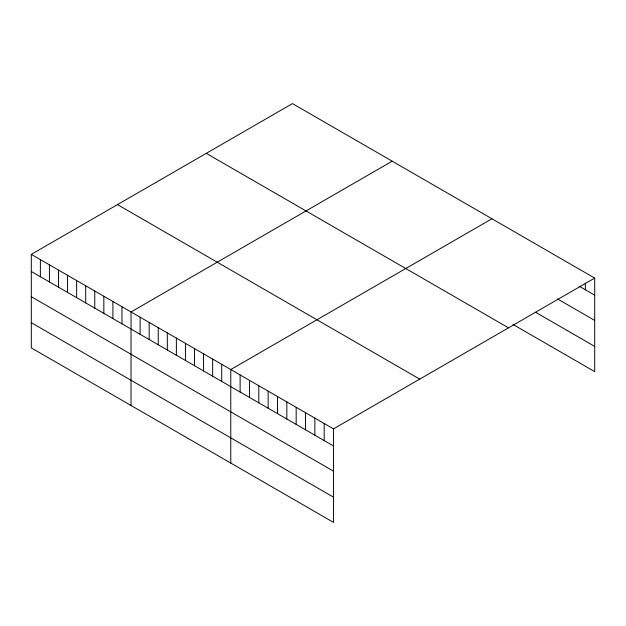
<?xml version="1.0" encoding="UTF-8"?>
<svg xmlns="http://www.w3.org/2000/svg" width="626" height="626" viewBox="0 0 626 626"><rect width="100%" height="100%" fill="white"/><g stroke="black" fill="none" stroke-linecap="round" stroke-linejoin="round"><path stroke-width="0.94" d="M31.3 254.375L333.541 428.873L333.541 522.405L31.3 347.907L31.3 254.375L292.459 103.595L594.7 278.093L594.7 371.625L512.96 324.432M392.197 161.179L131.037 311.959L131.037 405.492M491.942 218.764L230.775 369.543L230.775 463.076M333.541 428.873L594.7 278.093M579.128 286.207L594.7 295.19M557.336 298.845L594.7 320.418M535.535 312.241L594.7 346.405M206.275 153.354L508.515 327.852M117.485 204.616L419.725 379.113M31.3 271.481L333.541 445.97M31.3 296.701L333.541 471.198M31.3 322.687L333.541 497.185M585.357 283.148L585.357 289.799M324.198 423.481L324.198 440.579M314.855 418.082L314.855 435.187M305.511 412.69L305.511 429.796M296.168 407.299L296.168 424.397M286.833 401.908L286.833 419.005M277.49 396.508L277.49 413.614M268.147 391.117L268.147 408.222M258.804 385.726L258.804 402.823M249.461 380.334L249.461 397.432M240.118 374.935L240.118 392.04M221.714 364.309L221.714 381.406M212.644 359.074L212.644 376.171M203.575 353.839L203.575 370.936M194.506 348.604L194.506 365.701M185.445 343.369L185.445 360.474M176.375 338.134L176.375 355.239M167.306 332.899L167.306 350.004M158.237 327.664L158.237 344.769M149.176 322.429L149.176 339.535M140.107 317.194L140.107 334.3M121.968 306.724L121.968 323.83M112.907 301.489L112.907 318.595M103.838 296.255L103.838 313.36M94.769 291.02L94.769 308.125M85.699 285.785L85.699 302.89M76.638 280.55L76.638 297.655M67.569 275.315L67.569 292.42M58.5 270.08L58.5 287.185M49.431 264.845L49.431 281.95M40.369 259.61L40.369 276.715"/></g></svg>
